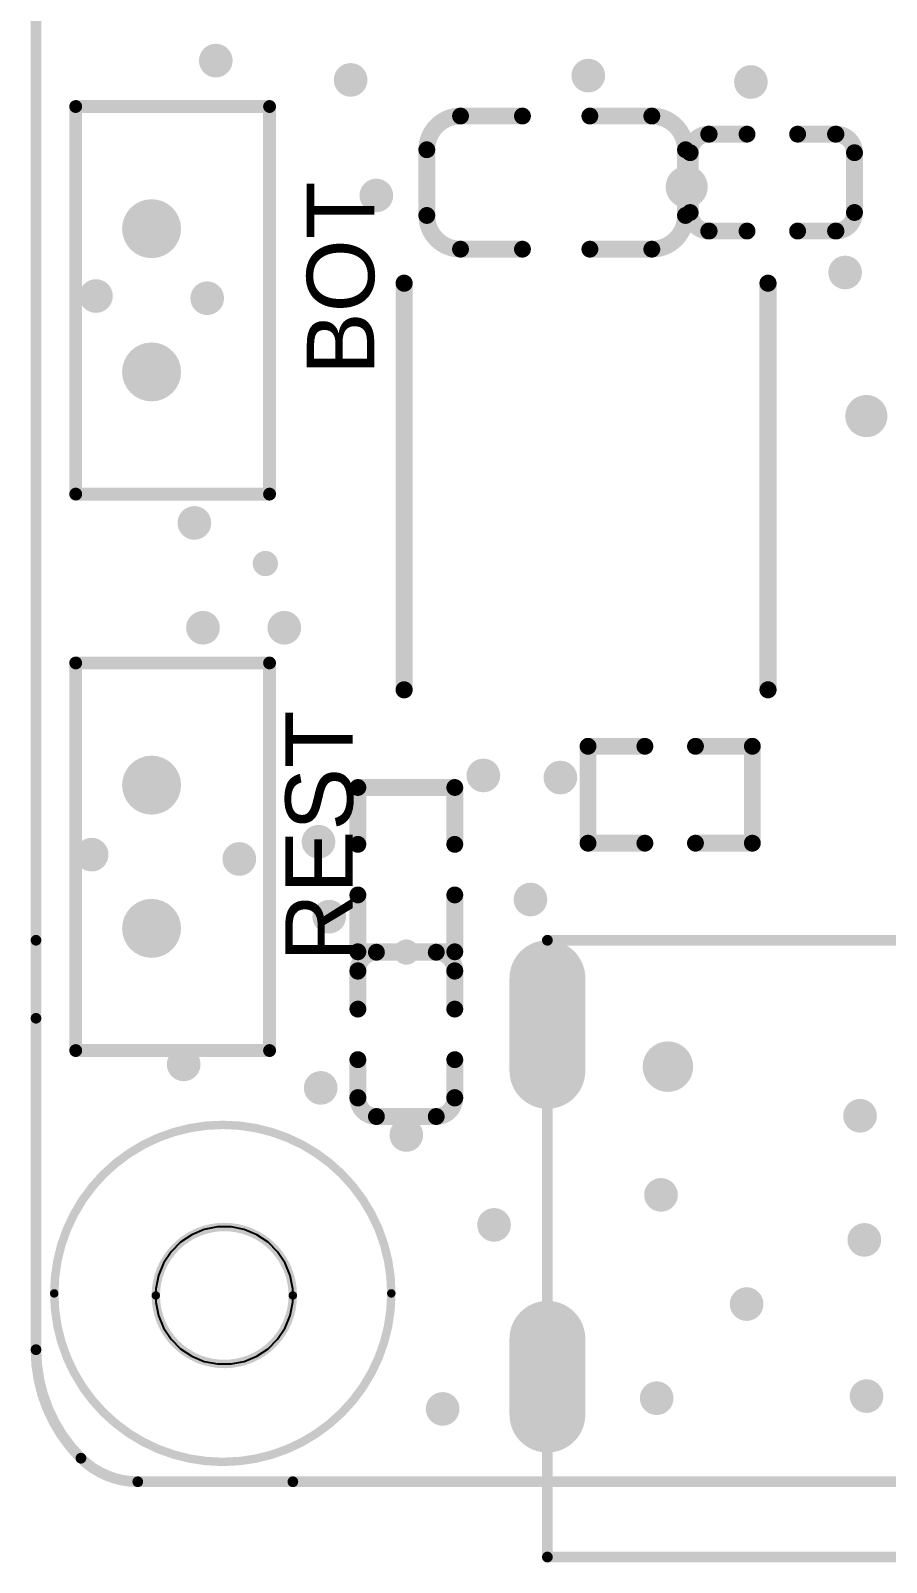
# Model space of a CAD drawing. Header units: millimetres. Extents: x -41 to 4, y -75 to 26.
# Drawn here: x -40.93 to -30.78, y -75.25 to -57.07 of the extents above; entities that cross this region are included whole.
import ezdxf

# ---------------------------------------------------------------- set-up
doc = ezdxf.new("R2010")
doc.units = ezdxf.units.MM
for name, color, linetype in [('KeepOutLayer', 6, 'Continuous'), ('MultiLayer', 9, 'Continuous'), ('PadHoleLayer', 156, 'Continuous'), ('TopOverlay', 2, 'Continuous'), ('ViaHoleLayer', 16, 'Continuous')]:
    doc.layers.add(name, color=color, linetype=linetype)
doc.styles.add('Arial', font='arial.ttf', dxfattribs={"height": 0.2})

# ---------------------------------------------------------------- blocks, each defined once
blk = doc.blocks.new('LC_SOT_23_5_35')
at = {"layer": 'TopOverlay', "const_width": 0.254}
for points in [[(0.5, 1.4), (-0.5, 1.4)], [(-0.5, 1.4), (-0.5, -1.4)], [(0.5, 1.4), (0.5, -1.4)], [(0.5, -1.4), (-0.5, -1.4)]]:
    blk.add_lwpolyline(points, dxfattribs=at)
at = {"layer": 'TopOverlay'}
for points, const_width in [([(-0.563, 1.4, 1), (-0.436, 1.4, 1)], 0.127), ([(-0.563, 1.4, 1), (-0.436, 1.4, 1)], 0.127), ([(0.437, 1.4, 1), (0.564, 1.4, 1)], 0.127), ([(0.437, 1.4, 1), (0.564, 1.4, 1)], 0.127), ([(-0.563, -1.4, 1), (-0.436, -1.4, 1)], 0.127), ([(-0.563, -1.4, 1), (-0.436, -1.4, 1)], 0.127), ([(0.437, -1.4, 1), (0.564, -1.4, 1)], 0.127), ([(0.437, -1.4, 1), (0.564, -1.4, 1)], 0.127), ([(1.625, -1.75, 1), (1.375, -1.75, 1)], 0.25), ([(1.313, -1.75, 1), (1.438, -1.75, 1)], 0.125), ([(1.563, -1.75, 1), (1.688, -1.75, 1)], 0.125)]:
    blk.add_lwpolyline(points, format="xyb", close=True, dxfattribs=dict(at, const_width=const_width))
blk = doc.blocks.new('TYPE_C3_0_36')
at = {"layer": 'MultiLayer'}
h = blk.add_hatch(color=9, dxfattribs=at)
edge = h.paths.add_edge_path()
edge.add_arc((-4.32, -1.55), 0.45, 180, 360)
edge.add_line((-3.87, -1.55), (-3.87, -0.45))
edge.add_arc((-4.32, -0.45), 0.45, 0, 180)
edge.add_line((-4.77, -0.45), (-4.77, -1.55))
h = blk.add_hatch(color=9, dxfattribs=at)
edge = h.paths.add_edge_path()
edge.add_arc((4.32, -1.55), 0.45, 180, 360)
edge.add_line((4.77, -1.55), (4.77, -0.45))
edge.add_arc((4.32, -0.45), 0.45, 0, 180)
edge.add_line((3.87, -0.45), (3.87, -1.55))
h = blk.add_hatch(color=9, dxfattribs=at)
edge = h.paths.add_edge_path()
edge.add_arc((-2.89, -1.5), 0.3, 0, 360)
h = blk.add_hatch(color=9, dxfattribs=at)
edge = h.paths.add_edge_path()
edge.add_arc((2.89, -1.5), 0.3, 0, 360)
h = blk.add_hatch(color=9, dxfattribs=at)
edge = h.paths.add_edge_path()
edge.add_arc((-4.32, -5.63), 0.45, 180, 360)
edge.add_line((-3.87, -5.63), (-3.87, -4.73))
edge.add_arc((-4.32, -4.73), 0.45, 0, 180)
edge.add_line((-4.77, -4.73), (-4.77, -5.63))
h = blk.add_hatch(color=9, dxfattribs=at)
edge = h.paths.add_edge_path()
edge.add_arc((4.32, -5.63), 0.45, 180, 360)
edge.add_line((4.77, -5.63), (4.77, -4.73))
edge.add_arc((4.32, -4.73), 0.45, 0, 180)
edge.add_line((3.87, -4.73), (3.87, -5.63))
at = {"layer": 'PadHoleLayer'}
h = blk.add_hatch(color=156, dxfattribs=at)
edge = h.paths.add_edge_path()
edge.add_arc((-4.32, -1.35), 0.4, 180, 360)
edge.add_line((-3.92, -1.35), (-3.92, -0.65))
edge.add_arc((-4.32, -0.65), 0.4, 0, 180)
edge.add_line((-4.72, -0.65), (-4.72, -1.35))
h = blk.add_hatch(color=156, dxfattribs=at)
edge = h.paths.add_edge_path()
edge.add_arc((4.32, -1.35), 0.4, 180, 360)
edge.add_line((4.72, -1.35), (4.72, -0.65))
edge.add_arc((4.32, -0.65), 0.4, 0, 180)
edge.add_line((3.92, -0.65), (3.92, -1.35))
h = blk.add_hatch(color=156, dxfattribs=at)
edge = h.paths.add_edge_path()
edge.add_arc((-2.89, -1.5), 0.3, 0, 360)
h = blk.add_hatch(color=156, dxfattribs=at)
edge = h.paths.add_edge_path()
edge.add_arc((2.89, -1.5), 0.3, 0, 360)
h = blk.add_hatch(color=156, dxfattribs=at)
edge = h.paths.add_edge_path()
edge.add_arc((-4.32, -5.53), 0.4, 180, 360)
edge.add_line((-3.92, -5.53), (-3.92, -4.83))
edge.add_arc((-4.32, -4.83), 0.4, 0, 180)
edge.add_line((-4.72, -4.83), (-4.72, -5.53))
h = blk.add_hatch(color=156, dxfattribs=at)
edge = h.paths.add_edge_path()
edge.add_arc((4.32, -5.53), 0.4, 180, 360)
edge.add_line((4.72, -5.53), (4.72, -4.83))
edge.add_arc((4.32, -4.83), 0.4, 0, 180)
edge.add_line((3.92, -4.83), (3.92, -5.53))
at = {"layer": 'TopOverlay', "const_width": 0.127}
for points in [[(-4.32, -7.32), (-4.32, 0)], [(-4.32, 0), (4.32, 0)], [(4.32, -7.32), (4.32, 0)], [(-4.32, -7.32), (4.32, -7.32)]]:
    blk.add_lwpolyline(points, dxfattribs=at)
at = {"layer": 'TopOverlay', "const_width": 0.0635}
for points in [[(-4.352, 0, 1), (-4.288, 0, 1)], [(-4.352, 0, 1), (-4.288, 0, 1)], [(4.288, 0, 1), (4.352, 0, 1)], [(4.288, 0, 1), (4.352, 0, 1)], [(-4.352, -7.32, 1), (-4.288, -7.32, 1)], [(-4.352, -7.32, 1), (-4.288, -7.32, 1)], [(4.288, -7.32, 1), (4.352, -7.32, 1)], [(4.288, -7.32, 1), (4.352, -7.32, 1)]]:
    blk.add_lwpolyline(points, format="xyb", close=True, dxfattribs=at)
blk = doc.blocks.new('TS_019B_47')
at = {"layer": 'MultiLayer'}
h = blk.add_hatch(color=9, dxfattribs=at)
edge = h.paths.add_edge_path()
edge.add_arc((-0.85, 0), 0.35, 0, 360)
h = blk.add_hatch(color=9, dxfattribs=at)
edge = h.paths.add_edge_path()
edge.add_arc((0.85, 0), 0.35, 0, 360)
at = {"layer": 'PadHoleLayer'}
h = blk.add_hatch(color=156, dxfattribs=at)
edge = h.paths.add_edge_path()
edge.add_arc((-0.85, 0), 0.35, 0, 360)
h = blk.add_hatch(color=156, dxfattribs=at)
edge = h.paths.add_edge_path()
edge.add_arc((0.85, 0), 0.35, 0, 360)
at = {"layer": 'TopOverlay', "const_width": 0.152}
for points in [[(-2.3, 1.4), (2.3, 1.4)], [(-2.3, -0.9), (-2.3, 1.4)], [(2.3, -0.9), (2.3, 1.4)], [(-2.3, -0.9), (2.3, -0.9)]]:
    blk.add_lwpolyline(points, dxfattribs=at)
at = {"layer": 'TopOverlay', "const_width": 0.0762}
for points in [[(-2.338, 1.4, 1), (-2.262, 1.4, 1)], [(-2.338, 1.4, 1), (-2.262, 1.4, 1)], [(2.262, 1.4, 1), (2.338, 1.4, 1)], [(2.262, 1.4, 1), (2.338, 1.4, 1)], [(-2.338, -0.9, 1), (-2.262, -0.9, 1)], [(-2.338, -0.9, 1), (-2.262, -0.9, 1)], [(2.262, -0.9, 1), (2.338, -0.9, 1)], [(2.262, -0.9, 1), (2.338, -0.9, 1)]]:
    blk.add_lwpolyline(points, format="xyb", close=True, dxfattribs=at)
blk = doc.blocks.new('TS_019B_48')
at = {"layer": 'MultiLayer'}
h = blk.add_hatch(color=9, dxfattribs=at)
edge = h.paths.add_edge_path()
edge.add_arc((-0.85, 0), 0.35, 0, 360)
h = blk.add_hatch(color=9, dxfattribs=at)
edge = h.paths.add_edge_path()
edge.add_arc((0.85, 0), 0.35, 0, 360)
at = {"layer": 'PadHoleLayer'}
h = blk.add_hatch(color=156, dxfattribs=at)
edge = h.paths.add_edge_path()
edge.add_arc((-0.85, 0), 0.35, 0, 360)
h = blk.add_hatch(color=156, dxfattribs=at)
edge = h.paths.add_edge_path()
edge.add_arc((0.85, 0), 0.35, 0, 360)
at = {"layer": 'TopOverlay', "const_width": 0.152}
for points in [[(-2.3, -0.9), (-2.3, 1.4)], [(-2.3, 1.4), (2.3, 1.4)], [(2.3, -0.9), (2.3, 1.4)], [(-2.3, -0.9), (2.3, -0.9)]]:
    blk.add_lwpolyline(points, dxfattribs=at)
at = {"layer": 'TopOverlay', "const_width": 0.0762}
for points in [[(-2.338, 1.4, 1), (-2.262, 1.4, 1)], [(-2.338, 1.4, 1), (-2.262, 1.4, 1)], [(2.262, 1.4, 1), (2.338, 1.4, 1)], [(2.262, 1.4, 1), (2.338, 1.4, 1)], [(-2.338, -0.9, 1), (-2.262, -0.9, 1)], [(-2.338, -0.9, 1), (-2.262, -0.9, 1)], [(2.262, -0.9, 1), (2.338, -0.9, 1)], [(2.262, -0.9, 1), (2.338, -0.9, 1)]]:
    blk.add_lwpolyline(points, format="xyb", close=True, dxfattribs=at)
blk = doc.blocks.new('LC_0402_R_53')
at = {"layer": 'TopOverlay', "const_width": 0.2}
for points in [[(-0.975, -0.575), (-0.975, 0.575)], [(-0.975, 0.575), (-0.3, 0.575)], [(0.3, 0.575), (0.975, 0.575)], [(0.975, -0.575), (0.975, 0.575)], [(-0.975, -0.575), (-0.3, -0.575)], [(0.3, -0.575), (0.975, -0.575)]]:
    blk.add_lwpolyline(points, dxfattribs=at)
at = {"layer": 'TopOverlay', "const_width": 0.1}
for points in [[(-1.025, 0.575, 1), (-0.925, 0.575, 1)], [(-1.025, 0.575, 1), (-0.925, 0.575, 1)], [(-0.35, 0.575, 1), (-0.25, 0.575, 1)], [(0.25, 0.575, 1), (0.35, 0.575, 1)], [(0.925, 0.575, 1), (1.025, 0.575, 1)], [(0.925, 0.575, 1), (1.025, 0.575, 1)], [(-1.025, -0.575, 1), (-0.925, -0.575, 1)], [(-1.025, -0.575, 1), (-0.925, -0.575, 1)], [(-0.35, -0.575, 1), (-0.25, -0.575, 1)], [(0.25, -0.575, 1), (0.35, -0.575, 1)], [(0.925, -0.575, 1), (1.025, -0.575, 1)], [(0.925, -0.575, 1), (1.025, -0.575, 1)]]:
    blk.add_lwpolyline(points, format="xyb", close=True, dxfattribs=at)
blk = doc.blocks.new('LC_0402_R_69')
at = {"layer": 'TopOverlay', "const_width": 0.2}
for points in [[(-0.3, 0.575), (-0.975, 0.575)], [(-0.975, -0.575), (-0.975, 0.575)], [(0.975, 0.575), (0.3, 0.575)], [(0.975, -0.575), (0.975, 0.575)], [(-0.3, -0.575), (-0.975, -0.575)], [(0.975, -0.575), (0.3, -0.575)]]:
    blk.add_lwpolyline(points, dxfattribs=at)
at = {"layer": 'TopOverlay', "const_width": 0.1}
for points in [[(-1.025, 0.575, 1), (-0.925, 0.575, 1)], [(-1.025, 0.575, 1), (-0.925, 0.575, 1)], [(-0.35, 0.575, 1), (-0.25, 0.575, 1)], [(0.25, 0.575, 1), (0.35, 0.575, 1)], [(0.925, 0.575, 1), (1.025, 0.575, 1)], [(0.925, 0.575, 1), (1.025, 0.575, 1)], [(-1.025, -0.575, 1), (-0.925, -0.575, 1)], [(-1.025, -0.575, 1), (-0.925, -0.575, 1)], [(-0.35, -0.575, 1), (-0.25, -0.575, 1)], [(0.25, -0.575, 1), (0.35, -0.575, 1)], [(0.925, -0.575, 1), (1.025, -0.575, 1)], [(0.925, -0.575, 1), (1.025, -0.575, 1)]]:
    blk.add_lwpolyline(points, format="xyb", close=True, dxfattribs=at)
blk = doc.blocks.new('LC_0603_C_87')
at = {"layer": 'TopOverlay', "const_width": 0.2}
for points in [[(-1.535, 0.39, -0.414213), (-1.135, 0.79)], [(1.135, 0.79, -0.414213), (1.535, 0.39)], [(-1.135, -0.79, -0.414213), (-1.535, -0.39)], [(1.535, -0.39, -0.414213), (1.135, -0.79)]]:
    blk.add_lwpolyline(points, format="xyb", dxfattribs=at)
for points in [[(-0.4, 0.79), (-1.135, 0.79)], [(1.135, 0.79), (0.4, 0.79)], [(-1.535, 0.39), (-1.535, -0.39)], [(1.535, 0.39), (1.535, -0.39)], [(-0.4, -0.79), (-1.135, -0.79)], [(1.135, -0.79), (0.4, -0.79)]]:
    blk.add_lwpolyline(points, dxfattribs=at)
at = {"layer": 'TopOverlay', "const_width": 0.1}
for points in [[(-1.185, 0.79, 1), (-1.085, 0.79, 1)], [(-1.185, 0.79, 1), (-1.085, 0.79, 1)], [(-0.45, 0.79, 1), (-0.35, 0.79, 1)], [(0.35, 0.79, 1), (0.45, 0.79, 1)], [(1.085, 0.79, 1), (1.185, 0.79, 1)], [(1.085, 0.79, 1), (1.185, 0.79, 1)], [(-1.585, 0.39, 1), (-1.485, 0.39, 1)], [(-1.585, 0.39, 1), (-1.485, 0.39, 1)], [(1.485, 0.39, 1), (1.585, 0.39, 1)], [(1.485, 0.39, 1), (1.585, 0.39, 1)], [(-1.585, -0.39, 1), (-1.485, -0.39, 1)], [(-1.585, -0.39, 1), (-1.485, -0.39, 1)], [(1.485, -0.39, 1), (1.585, -0.39, 1)], [(1.485, -0.39, 1), (1.585, -0.39, 1)], [(-1.185, -0.79, 1), (-1.085, -0.79, 1)], [(-1.185, -0.79, 1), (-1.085, -0.79, 1)], [(-0.45, -0.79, 1), (-0.35, -0.79, 1)], [(0.35, -0.79, 1), (0.45, -0.79, 1)], [(1.085, -0.79, 1), (1.185, -0.79, 1)], [(1.085, -0.79, 1), (1.185, -0.79, 1)]]:
    blk.add_lwpolyline(points, format="xyb", close=True, dxfattribs=at)
blk = doc.blocks.new('LC_0402_C_97')
at = {"layer": 'TopOverlay', "const_width": 0.2}
for points in [[(-0.975, 0.355, -0.414214), (-0.755, 0.575)], [(0.755, 0.575, -0.414214), (0.975, 0.355)], [(-0.755, -0.575, -0.414214), (-0.975, -0.355)], [(0.975, -0.355, -0.414214), (0.755, -0.575)]]:
    blk.add_lwpolyline(points, format="xyb", dxfattribs=at)
at = {"layer": 'TopOverlay', "const_width": 0.1}
for points in [[(-0.805, 0.575, 1), (-0.705, 0.575, 1)], [(-0.8, 0.575, 1), (-0.7, 0.575, 1)], [(-0.35, 0.575, 1), (-0.25, 0.575, 1)], [(0.25, 0.575, 1), (0.35, 0.575, 1)], [(0.7, 0.575, 1), (0.8, 0.575, 1)], [(0.705, 0.575, 1), (0.805, 0.575, 1)], [(-1.025, 0.355, 1), (-0.925, 0.355, 1)], [(-1.025, 0.355, 1), (-0.925, 0.355, 1)], [(0.925, 0.355, 1), (1.025, 0.355, 1)], [(0.925, 0.355, 1), (1.025, 0.355, 1)], [(-1.025, -0.355, 1), (-0.925, -0.355, 1)], [(-1.025, -0.355, 1), (-0.925, -0.355, 1)], [(0.925, -0.355, 1), (1.025, -0.355, 1)], [(0.925, -0.355, 1), (1.025, -0.355, 1)], [(-0.805, -0.575, 1), (-0.705, -0.575, 1)], [(-0.8, -0.575, 1), (-0.7, -0.575, 1)], [(-0.35, -0.575, 1), (-0.25, -0.575, 1)], [(0.25, -0.575, 1), (0.35, -0.575, 1)], [(0.7, -0.575, 1), (0.8, -0.575, 1)], [(0.705, -0.575, 1), (0.805, -0.575, 1)]]:
    blk.add_lwpolyline(points, format="xyb", close=True, dxfattribs=at)
at = {"layer": 'TopOverlay', "const_width": 0.2}
for points in [[(-0.3, 0.575), (-0.75, 0.575)], [(0.75, 0.575), (0.3, 0.575)], [(-0.975, -0.355), (-0.975, 0.355)], [(0.975, -0.355), (0.975, 0.355)], [(-0.3, -0.575), (-0.75, -0.575)], [(0.75, -0.575), (0.3, -0.575)]]:
    blk.add_lwpolyline(points, dxfattribs=at)
blk = doc.blocks.new('IND_SMD_L3_0_W3_0_SWPA3010S_105')
at = {"layer": 'TopOverlay', "const_width": 0.2032}
for points in [[(2.286, 2.159), (-2.54, 2.159)], [(2.286, -2.159), (-2.54, -2.159)]]:
    blk.add_lwpolyline(points, dxfattribs=at)
at = {"layer": 'TopOverlay', "const_width": 0.1016}
for points in [[(-2.5908, 2.159, 1), (-2.4892, 2.159, 1)], [(2.2352, 2.159, 1), (2.3368, 2.159, 1)], [(-2.5908, -2.159, 1), (-2.4892, -2.159, 1)], [(2.2352, -2.159, 1), (2.3368, -2.159, 1)]]:
    blk.add_lwpolyline(points, format="xyb", close=True, dxfattribs=at)
blk = doc.blocks.new('LC_0402_C_106')
at = {"layer": 'TopOverlay', "const_width": 0.2}
for points in [[(-0.975, 0.355, -0.414214), (-0.755, 0.575)], [(0.755, 0.575, -0.414214), (0.975, 0.355)], [(-0.755, -0.575, -0.414214), (-0.975, -0.355)], [(0.975, -0.355, -0.414214), (0.755, -0.575)]]:
    blk.add_lwpolyline(points, format="xyb", dxfattribs=at)
at = {"layer": 'TopOverlay', "const_width": 0.1}
for points in [[(-0.805, 0.575, 1), (-0.705, 0.575, 1)], [(-0.8, 0.575, 1), (-0.7, 0.575, 1)], [(-0.35, 0.575, 1), (-0.25, 0.575, 1)], [(0.25, 0.575, 1), (0.35, 0.575, 1)], [(0.7, 0.575, 1), (0.8, 0.575, 1)], [(0.705, 0.575, 1), (0.805, 0.575, 1)], [(-1.025, 0.355, 1), (-0.925, 0.355, 1)], [(-1.025, 0.355, 1), (-0.925, 0.355, 1)], [(0.925, 0.355, 1), (1.025, 0.355, 1)], [(0.925, 0.355, 1), (1.025, 0.355, 1)], [(-1.025, -0.355, 1), (-0.925, -0.355, 1)], [(-1.025, -0.355, 1), (-0.925, -0.355, 1)], [(0.925, -0.355, 1), (1.025, -0.355, 1)], [(0.925, -0.355, 1), (1.025, -0.355, 1)], [(-0.805, -0.575, 1), (-0.705, -0.575, 1)], [(-0.8, -0.575, 1), (-0.7, -0.575, 1)], [(-0.35, -0.575, 1), (-0.25, -0.575, 1)], [(0.25, -0.575, 1), (0.35, -0.575, 1)], [(0.7, -0.575, 1), (0.8, -0.575, 1)], [(0.705, -0.575, 1), (0.805, -0.575, 1)]]:
    blk.add_lwpolyline(points, format="xyb", close=True, dxfattribs=at)
at = {"layer": 'TopOverlay', "const_width": 0.2}
for points in [[(-0.3, 0.575), (-0.75, 0.575)], [(0.75, 0.575), (0.3, 0.575)], [(-0.975, 0.355), (-0.975, -0.355)], [(0.975, 0.355), (0.975, -0.355)], [(-0.3, -0.575), (-0.75, -0.575)], [(0.75, -0.575), (0.3, -0.575)]]:
    blk.add_lwpolyline(points, dxfattribs=at)

msp = doc.modelspace()

# ---------------------------------------------------------------- hatches: boundary and pattern name
at = {"layer": 'ViaHoleLayer'}
h = msp.add_hatch(color=16, dxfattribs=at)
edge = h.paths.add_edge_path()
edge.add_arc((-38.735, -57.429), 0.2, 0, 360)
h = msp.add_hatch(color=16, dxfattribs=at)
edge = h.paths.add_edge_path()
edge.add_arc((-34.315, -57.607), 0.2, 0, 360)
h = msp.add_hatch(color=16, dxfattribs=at)
edge = h.paths.add_edge_path()
edge.add_arc((-37.135, -57.658), 0.2, 0, 360)
h = msp.add_hatch(color=16, dxfattribs=at)
edge = h.paths.add_edge_path()
edge.add_arc((-32.385, -57.683), 0.2, 0, 360)
h = msp.add_hatch(color=16, dxfattribs=at)
edge = h.paths.add_edge_path()
edge.add_arc((-33.147, -58.928), 0.25, 0, 360)
h = msp.add_hatch(color=16, dxfattribs=at)
edge = h.paths.add_edge_path()
edge.add_arc((-36.83, -59.03), 0.2, 0, 360)
h = msp.add_hatch(color=16, dxfattribs=at)
edge = h.paths.add_edge_path()
edge.add_arc((-31.267, -59.944), 0.2, 0, 360)
h = msp.add_hatch(color=16, dxfattribs=at)
edge = h.paths.add_edge_path()
edge.add_arc((-40.157, -60.223), 0.2, 0, 360)
h = msp.add_hatch(color=16, dxfattribs=at)
edge = h.paths.add_edge_path()
edge.add_arc((-38.837, -60.249), 0.2, 0, 360)
h = msp.add_hatch(color=16, dxfattribs=at)
edge = h.paths.add_edge_path()
edge.add_arc((-38.989, -62.916), 0.2, 0, 360)
h = msp.add_hatch(color=16, dxfattribs=at)
edge = h.paths.add_edge_path()
edge.add_arc((-38.147, -63.398), 0.15, 0, 360)
h = msp.add_hatch(color=16, dxfattribs=at)
edge = h.paths.add_edge_path()
edge.add_arc((-38.887, -64.16), 0.2, 0, 360)
h = msp.add_hatch(color=16, dxfattribs=at)
edge = h.paths.add_edge_path()
edge.add_arc((-37.922, -64.16), 0.2, 0, 360)
h = msp.add_hatch(color=16, dxfattribs=at)
edge = h.paths.add_edge_path()
edge.add_arc((-35.56, -65.913), 0.2, 0, 360)
h = msp.add_hatch(color=16, dxfattribs=at)
edge = h.paths.add_edge_path()
edge.add_arc((-34.646, -65.938), 0.2, 0, 360)
h = msp.add_hatch(color=16, dxfattribs=at)
edge = h.paths.add_edge_path()
edge.add_arc((-37.516, -66.7), 0.2, 0, 360)
h = msp.add_hatch(color=16, dxfattribs=at)
edge = h.paths.add_edge_path()
edge.add_arc((-40.208, -66.853), 0.2, 0, 360)
h = msp.add_hatch(color=16, dxfattribs=at)
edge = h.paths.add_edge_path()
edge.add_arc((-38.456, -66.904), 0.2, 0, 360)
h = msp.add_hatch(color=16, dxfattribs=at)
edge = h.paths.add_edge_path()
edge.add_arc((-35.001, -67.386), 0.2, 0, 360)
h = msp.add_hatch(color=16, dxfattribs=at)
edge = h.paths.add_edge_path()
edge.add_arc((-37.389, -67.589), 0.2, 0, 360)
h = msp.add_hatch(color=16, dxfattribs=at)
edge = h.paths.add_edge_path()
edge.add_arc((-36.474, -68.009), 0.15, 0, 360)
h = msp.add_hatch(color=16, dxfattribs=at)
edge = h.paths.add_edge_path()
edge.add_arc((-39.116, -69.342), 0.2, 0, 360)
h = msp.add_hatch(color=16, dxfattribs=at)
edge = h.paths.add_edge_path()
edge.add_arc((-37.49, -69.621), 0.2, 0, 360)
h = msp.add_hatch(color=16, dxfattribs=at)
edge = h.paths.add_edge_path()
edge.add_arc((-31.09, -69.952), 0.2, 0, 360)
h = msp.add_hatch(color=16, dxfattribs=at)
edge = h.paths.add_edge_path()
edge.add_arc((-36.474, -70.18), 0.2, 0, 360)
h = msp.add_hatch(color=16, dxfattribs=at)
edge = h.paths.add_edge_path()
edge.add_arc((-33.452, -70.891), 0.2, 0, 360)
h = msp.add_hatch(color=16, dxfattribs=at)
edge = h.paths.add_edge_path()
edge.add_arc((-35.433, -71.247), 0.2, 0, 360)
h = msp.add_hatch(color=16, dxfattribs=at)
edge = h.paths.add_edge_path()
edge.add_arc((-31.039, -71.425), 0.2, 0, 360)
h = msp.add_hatch(color=16, dxfattribs=at)
edge = h.paths.add_edge_path()
edge.add_arc((-32.436, -72.187), 0.2, 0, 360)
h = msp.add_hatch(color=16, dxfattribs=at)
edge = h.paths.add_edge_path()
edge.add_arc((-31.013, -73.279), 0.2, 0, 360)
h = msp.add_hatch(color=16, dxfattribs=at)
edge = h.paths.add_edge_path()
edge.add_arc((-36.043, -73.431), 0.2, 0, 360)
h = msp.add_hatch(color=16, dxfattribs=at)
edge = h.paths.add_edge_path()
edge.add_arc((-33.503, -73.304), 0.2, 0, 360)

# ---------------------------------------------------------------- linework, layer by layer
at = {"layer": 'KeepOutLayer', "const_width": 0.127}
for points in [[(-40.869, 23.825), (-40.869, -67.869)], [(-40.869, -68.795), (-40.869, -67.869)], [(-40.869, -72.728), (-40.869, -68.795)], [(-39.661, -74.295), (-37.821, -74.295)], [(-37.821, -74.295), (2.336, -74.295)]]:
    msp.add_lwpolyline(points, dxfattribs=at)
at = {"layer": 'KeepOutLayer'}
for points, const_width in [([(-40.9, -67.869, 1), (-40.837, -67.869, 1)], 0.0635), ([(-40.9, -67.869, 1), (-40.837, -67.869, 1)], 0.0635), ([(-40.9, -68.795, 1), (-40.837, -68.795, 1)], 0.0635), ([(-40.9, -68.795, 1), (-40.837, -68.795, 1)], 0.0635), ([(-37.821, -72.085, 1), (-39.447, -72.085, 1)], 0.1), ([(-39.472, -72.085, 1), (-39.422, -72.085, 1)], 0.05), ([(-37.846, -72.085, 1), (-37.796, -72.085, 1)], 0.05), ([(-40.9, -72.728, 1), (-40.837, -72.728, 1)], 0.0635), ([(-40.9, -72.728, 1), (-40.837, -72.728, 1)], 0.0635), ([(-40.367, -74.016, 1), (-40.303, -74.016, 1)], 0.0635), ([(-40.367, -74.016, 1), (-40.303, -74.016, 1)], 0.0635), ([(-39.692, -74.295, 1), (-39.629, -74.295, 1)], 0.0635), ([(-39.692, -74.295, 1), (-39.629, -74.295, 1)], 0.0635), ([(-37.852, -74.295, 1), (-37.789, -74.295, 1)], 0.0635), ([(-37.852, -74.295, 1), (-37.789, -74.295, 1)], 0.0635)]:
    msp.add_lwpolyline(points, format="xyb", close=True, dxfattribs=dict(at, const_width=const_width))
at = {"layer": 'KeepOutLayer', "const_width": 0.127}
for points in [[(-40.335, -74.016, -0.198912), (-40.869, -72.728)], [(-39.661, -74.295, -0.198912), (-40.335, -74.016)]]:
    msp.add_lwpolyline(points, format="xyb", dxfattribs=at)
at = {"layer": 'MultiLayer'}
for p, q in [((-39.019, -71.365), (-39.152, -71.454)), ((-38.871, -71.303), (-39.019, -71.365)), ((-38.714, -71.272), (-38.871, -71.303)), ((-38.634, -71.272), (-38.714, -71.272)), ((-38.554, -71.272), (-38.634, -71.272)), ((-38.397, -71.303), (-38.554, -71.272)), ((-38.249, -71.365), (-38.397, -71.303)), ((-38.115, -71.454), (-38.249, -71.365)), ((-39.265, -71.567), (-39.354, -71.7)), ((-39.152, -71.454), (-39.265, -71.567)), ((-38.002, -71.567), (-38.115, -71.454)), ((-37.913, -71.7), (-38.002, -71.567)), ((-39.354, -71.7), (-39.416, -71.848)), ((-37.852, -71.848), (-37.913, -71.7)), ((-39.416, -71.848), (-39.447, -72.005)), ((-37.821, -72.005), (-37.852, -71.848)), ((-39.447, -72.005), (-39.447, -72.085)), ((-39.447, -72.085), (-39.447, -72.085)), ((-39.447, -72.085), (-39.447, -72.165)), ((-39.447, -72.165), (-39.416, -72.322)), ((-37.852, -72.322), (-37.821, -72.165)), ((-37.821, -72.085), (-37.821, -72.005)), ((-37.821, -72.165), (-37.821, -72.085)), ((-39.416, -72.322), (-39.354, -72.47)), ((-37.913, -72.47), (-37.852, -72.322)), ((-39.354, -72.47), (-39.265, -72.604)), ((-38.002, -72.604), (-37.913, -72.47)), ((-39.265, -72.604), (-39.152, -72.717)), ((-38.115, -72.717), (-38.002, -72.604)), ((-39.152, -72.717), (-39.019, -72.806)), ((-39.019, -72.806), (-38.871, -72.867)), ((-38.871, -72.867), (-38.714, -72.898)), ((-38.554, -72.898), (-38.397, -72.867)), ((-38.397, -72.867), (-38.249, -72.806)), ((-38.249, -72.806), (-38.115, -72.717)), ((-38.714, -72.898), (-38.634, -72.898)), ((-38.634, -72.898), (-38.554, -72.898))]:
    msp.add_line(p, q, dxfattribs=at)
at = {"layer": 'TopOverlay'}
for points, const_width in [([(-36.652, -72.06, 1), (-40.652, -72.06, 1)], 0.1), ([(-40.677, -72.06, 1), (-40.627, -72.06, 1)], 0.05), ([(-36.677, -72.06, 1), (-36.627, -72.06, 1)], 0.05)]:
    msp.add_lwpolyline(points, format="xyb", close=True, dxfattribs=dict(at, const_width=const_width))

# ---------------------------------------------------------------- block references
for name, p, rotation in [('TS_019B_47', (-39.497, -60.274), 270), ('LC_0603_C_87', (-34.696, -58.877), 180), ('LC_0402_C_106', (-32.131, -58.877), 180), ('IND_SMD_L3_0_W3_0_SWPA3010S_105', (-34.341, -62.611), 270), ('LC_SOT_23_5_35', (-29.515, -63.398), 180), ('TS_019B_48', (-39.497, -66.878), 270), ('LC_0402_R_69', (-36.474, -67.031), 270), ('LC_0402_C_97', (-36.474, -68.986), 270)]:
    msp.add_blockref(name, p, dxfattribs=dict(rotation=rotation))
for name, p in [('LC_0402_R_53', (-33.343, -66.142)), ('TYPE_C3_0_36', (-30.48, -67.869))]:
    msp.add_blockref(name, p)

# ---------------------------------------------------------------- texts
at = {"layer": 'TopOverlay', "style": 'Arial'}
for s, p in [('BOT', (-36.855, -61.163)), ('REST', (-37.109, -68.122))]:
    msp.add_text(s, height=0.8, rotation=90, dxfattribs=at).set_placement(p)

doc.saveas('drawing.dxf')
